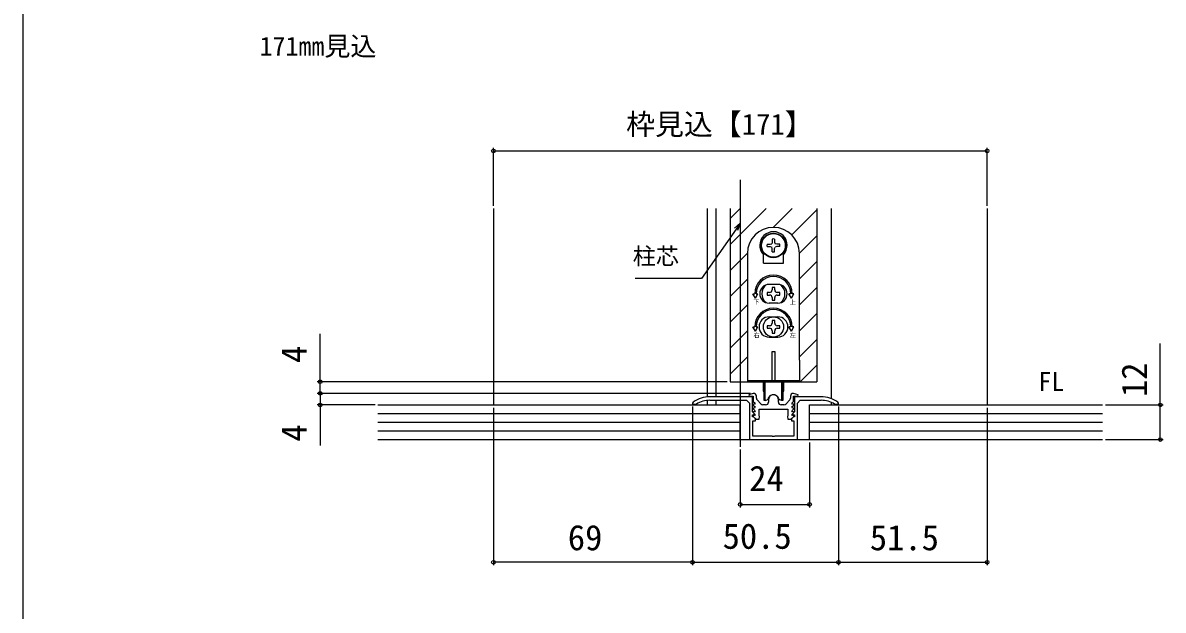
# Model space of a CAD drawing. Units: millimetres, scale not verified. Extents: x -525 to 525, y -783 to 779.
# Drawn here: x -525 to -130, y -49.8 to 153.7 of the extents above; entities that cross this region are included whole.
import ezdxf
from ezdxf.enums import TextEntityAlignment as Align

# ---------------------------------------------------------------- set-up
doc = ezdxf.new("R2010")
doc.units = ezdxf.units.MM
doc.header["$LTSCALE"] = 4
for name, color, linetype in [('0-1_USER1', 3, 'Continuous'), ('0-2_YKK_11', 7, 'Continuous'), ('0-3_YKK_12', 2, 'Continuous'), ('0-4_YKK_13', 4, 'Continuous'), ('0-5_YKK_D', 6, 'Continuous'), ('0-6_YKK_ZWAK', 7, 'Continuous'), ('0-7_YSS_K', 3, 'Continuous')]:
    doc.layers.add(name, color=color, linetype=linetype)
doc.styles.add('ＭＳ ゴシック', font='')
doc.styles.get('ＭＳ ゴシック').set_extended_font_data('MS Gothic')

msp = doc.modelspace()

# ---------------------------------------------------------------- linework, layer by layer
at = {"layer": '0-2_YKK_11'}
for p, q in [((-270.894, 23.697), (-270.894, 24.314)), ((-259.094, 24.314), (-259.094, 23.697)), ((-269.392, 21.645), (-270.637, 23.028)), ((-267.694, 21.314), (-268.648, 21.314)), ((-266.694, 23.114), (-266.694, 22.314)), ((-263.294, 22.314), (-263.294, 23.114)), ((-261.339, 21.314), (-262.294, 21.314)), ((-259.35, 23.028), (-260.596, 21.645))]:
    msp.add_line(p, q, dxfattribs=at)
for points in [[(-248.494, 24.114), (-257.694, 24.114), (-257.694, 18.914), (-258.328, 18.279), (-258.176, 17.914), (-257.694, 17.914), (-257.694, 17.214), (-258.094, 17.214), (-258.794, 16.514), (-258.794, 15.814), (-257.894, 15.814), (-257.894, 10.514), (-264.535, 10.514), (-264.719, 10.394), (-265.269, 10.394), (-265.452, 10.514), (-272.094, 10.514), (-272.094, 15.814), (-271.194, 15.814), (-271.194, 16.514), (-271.894, 17.214), (-272.294, 17.214), (-272.294, 17.914), (-271.811, 17.914), (-271.659, 18.279), (-272.294, 18.914), (-272.294, 24.114), (-286.994, 24.114)], [(-271.894, 25.314), (-271.994, 25.314), (-273.526, 24.822), (-273.447, 24.314), (-271.994, 24.314), (-271.994, 22.513), (-271.382, 21.902), (-271.543, 21.514), (-271.906, 21.514), (-272.019, 21.239), (-271.382, 20.602), (-271.543, 20.214), (-271.906, 20.214), (-272.019, 19.939), (-271.382, 19.302), (-271.543, 18.914), (-271.906, 18.914), (-272.019, 18.639), (-271.382, 18.002), (-271.543, 17.614), (-271.906, 17.614), (-272.019, 17.339), (-270.994, 16.314), (-269.994, 16.314), (-269.806, 17.277), (-269.994, 17.555), (-269.994, 19.814)], [(-269.994, 19.814), (-259.994, 19.814), (-259.994, 17.555), (-260.181, 17.277), (-259.994, 16.314), (-258.994, 16.314), (-257.968, 17.339), (-258.082, 17.614), (-258.444, 17.614), (-258.605, 18.002), (-257.968, 18.639), (-258.082, 18.914), (-258.444, 18.914), (-258.605, 19.302), (-257.968, 19.939), (-258.082, 20.214), (-258.444, 20.214), (-258.605, 20.602), (-257.968, 21.239), (-258.082, 21.514), (-258.444, 21.514), (-258.605, 21.902), (-257.994, 22.513), (-257.994, 24.314), (-256.541, 24.314), (-256.461, 24.822), (-257.994, 25.314), (-258.094, 25.314)], [(-292.783, 22.267), (-292.994, 21.86), (-292.994, 21.514), (-291.843, 21.514), (-291.684, 21.56)], [(-286.994, 22.914), (-274.294, 22.914), (-273.294, 21.914), (-273.294, 9.314)], [(-273.294, 9.314), (-256.694, 9.314), (-256.694, 21.914), (-255.694, 22.914), (-248.494, 22.914)], [(-243.804, 21.56), (-243.644, 21.514), (-242.494, 21.514), (-242.494, 21.86), (-242.704, 22.267)]]:
    msp.add_lwpolyline(points, dxfattribs=at)
for centre, radius, start, end in [((-286.994, 14.114), 10, 90, 125.37654), ((-271.894, 24.314), 1, 0.00001, 89.99999), ((-264.994, 23.114), 1.7, 359.99999, 180.00001), ((-258.094, 24.314), 1, 90.00001, 179.99999), ((-248.494, 14.114), 10, 54.62346, 90), ((-286.994, 14.114), 8.8, 89.99999, 122.20423), ((-269.894, 23.697), 1, 180.00001, 221.98721), ((-268.648, 22.314), 1, 221.98723, 270.00001), ((-267.694, 22.314), 1, 270.00001, 359.99999), ((-262.294, 22.314), 1, 180.00001, 269.99999), ((-261.339, 22.314), 1, 269.99999, 318.01277), ((-260.094, 23.697), 1, 318.01279, 359.99999), ((-248.494, 14.114), 8.8, 57.79577, 90.00001)]:
    msp.add_arc(centre, radius, start, end, dxfattribs=at)
at = {"layer": '0-3_YKK_12'}
for p, q in [((-276.494, 99.314), (-276.494, 6.814)), ((-361.994, 89.314), (-361.994, 21.314)), ((-287.994, 89.314), (-287.994, 24.064)), ((-284.994, 89.314), (-284.994, 24.114)), ((-279.994, 89.314), (-279.994, 29.314)), ((-279.994, 85.846), (-276.526, 89.314)), ((-279.994, 76.865), (-267.545, 89.314)), ((-265.065, 82.813), (-258.565, 89.314)), ((-258.675, 80.223), (-249.994, 88.905)), ((-249.994, 89.314), (-249.994, 29.314)), ((-244.994, 89.314), (-244.994, 23.481)), ((-190.994, 89.314), (-190.994, 21.314)), ((-255.994, 73.924), (-249.994, 79.925)), ((-279.994, 67.885), (-273.993, 73.885)), ((-255.994, 64.944), (-249.994, 70.944)), ((-279.994, 58.905), (-273.994, 64.905)), ((-255.994, 55.964), (-249.994, 61.964)), ((-279.994, 49.925), (-273.994, 55.925)), ((-255.994, 46.984), (-249.994, 52.984)), ((-279.994, 40.944), (-273.994, 46.944)), ((-255.994, 38.004), (-249.994, 44.004)), ((-279.994, 31.964), (-273.994, 37.964)), ((-255.703, 29.314), (-249.994, 35.023)), ((-279.994, 29.314), (-249.994, 29.314)), ((-287.994, 22.857), (-287.994, 21.314)), ((-284.994, 22.914), (-284.994, 21.314)), ((-244.994, 22.188), (-244.994, 21.314))]:
    msp.add_line(p, q, dxfattribs=at)
at = {"layer": '0-4_YKK_13'}
for p, q in [((-265.413, 77.688), (-265.562, 77.132)), ((-265.394, 78.778), (-265.413, 77.688)), ((-264.594, 78.778), (-264.575, 77.688)), ((-264.575, 77.688), (-264.426, 77.132)), ((-263.869, 76.983), (-264.426, 77.132)), ((-263.869, 76.145), (-264.426, 75.996)), ((-262.779, 76.964), (-263.869, 76.983)), ((-262.779, 76.164), (-263.869, 76.145)), ((-273.994, 73.814), (-273.994, 36.814)), ((-268.494, 70.364), (-268.494, 73.352)), ((-261.494, 70.364), (-261.494, 73.352)), ((-255.994, 36.814), (-255.994, 73.814)), ((-268.494, 70.364), (-261.494, 70.364)), ((-272.11, 59.814), (-271.494, 59.814)), ((-271.244, 58.314), (-272.11, 59.814)), ((-271.244, 58.314), (-270.378, 59.814)), ((-270.994, 59.814), (-270.378, 59.814)), ((-266.314, 60.254), (-267.194, 60.254)), ((-267.194, 60.254), (-267.194, 59.374)), ((-267.194, 59.374), (-266.314, 59.374)), ((-263.494, 63.064), (-266.494, 63.064)), ((-265.434, 62.014), (-265.434, 61.134)), ((-264.554, 62.014), (-265.434, 62.014)), ((-264.554, 61.134), (-264.554, 62.014)), ((-262.794, 60.254), (-263.674, 60.254)), ((-263.674, 59.374), (-262.794, 59.374)), ((-262.794, 59.374), (-262.794, 60.254)), ((-258.994, 59.814), (-259.61, 59.814)), ((-258.744, 58.314), (-259.61, 59.814)), ((-263.494, 56.564), (-266.494, 56.564)), ((-265.434, 58.494), (-265.434, 57.614)), ((-265.434, 57.614), (-264.554, 57.614)), ((-264.554, 57.614), (-264.554, 58.494)), ((-266.494, 51.814), (-263.494, 51.814)), ((-272.11, 48.314), (-271.494, 48.314)), ((-271.244, 46.814), (-272.11, 48.314)), ((-271.244, 46.814), (-270.378, 48.314)), ((-270.994, 48.314), (-270.378, 48.314)), ((-266.314, 48.754), (-267.194, 48.754)), ((-267.194, 48.754), (-267.194, 47.874)), ((-267.194, 47.874), (-266.314, 47.874)), ((-265.434, 50.514), (-265.434, 49.634)), ((-264.554, 50.514), (-265.434, 50.514)), ((-264.554, 49.634), (-264.554, 50.514)), ((-262.794, 48.754), (-263.674, 48.754)), ((-263.674, 47.874), (-262.794, 47.874)), ((-262.794, 47.874), (-262.794, 48.754)), ((-258.744, 46.814), (-259.61, 48.314)), ((-258.994, 48.314), (-259.61, 48.314)), ((-258.744, 46.814), (-257.878, 48.314)), ((-257.878, 48.314), (-258.494, 48.314)), ((-266.494, 44.814), (-263.494, 44.814)), ((-265.434, 46.994), (-265.434, 46.114)), ((-265.434, 46.114), (-264.554, 46.114)), ((-264.554, 46.114), (-264.554, 46.994)), ((-265.494, 39.814), (-264.494, 39.814)), ((-265.494, 29.614), (-265.494, 39.814)), ((-264.494, 39.814), (-264.494, 29.614)), ((-273.994, 36.814), (-273.994, 29.314)), ((-273.994, 29.814), (-255.994, 29.814)), ((-268.494, 26.065), (-268.494, 29.314)), ((-268.244, 22.814), (-268.244, 29.314)), ((-267.844, 22.814), (-267.844, 29.314)), ((-264.494, 29.614), (-265.494, 29.614)), ((-262.144, 22.814), (-262.144, 29.314)), ((-261.494, 29.314), (-261.494, 26.065)), ((-268.246, 25.77), (-268.244, 25.77)), ((-268.244, 25.814), (-268.244, 22.814)), ((-261.744, 22.814), (-261.744, 25.814)), ((-261.744, 25.77), (-261.742, 25.77)), ((-267.844, 22.814), (-268.244, 22.814)), ((-267.844, 22.814), (-267.224, 23.039)), ((-262.144, 22.814), (-262.763, 23.039))]:
    msp.add_line(p, q, dxfattribs=at)
for points in [[(-267.208, 76.964), (-266.118, 76.983), (-265.562, 77.132)], [(-267.208, 76.164), (-266.118, 76.145), (-265.562, 75.996)], [(-265.394, 74.349), (-265.413, 75.439), (-265.562, 75.996)], [(-264.594, 74.349), (-264.575, 75.439), (-264.426, 75.996)], [(-258.744, 58.314), (-257.878, 59.814), (-258.494, 59.814)], [(-255.994, 36.814), (-255.994, 29.314), (-273.994, 29.314)], [(-261.744, 29.314), (-261.744, 22.814), (-262.144, 22.814)]]:
    msp.add_lwpolyline(points, dxfattribs=at)
for centre, radius in [((-264.994, 76.564), 4.25), ((-264.994, 76.564), 4.1), ((-264.994, 48.314), 3.5)]:
    msp.add_circle(centre, radius, dxfattribs=at)
for centre, radius, start, end in [((-264.994, 73.814), 9, 0, 180), ((-264.994, 76.564), 4.75, 317.4631, 222.5369), ((-264.994, 76.564), 2.25, 169.75965, 190.24035), ((-264.994, 76.564), 2.25, 79.75965, 100.24035), ((-264.994, 76.564), 2.25, 349.75965, 10.24035), ((-264.994, 76.564), 2.25, 259.75965, 280.24035), ((-264.994, 59.814), 6.5, 0, 180), ((-264.994, 59.814), 6, 0, 180), ((-266.494, 59.814), 3.25, 90, 270), ((-264.994, 59.814), 4, 129.83844, 230.16156), ((-266.314, 61.134), 0.88, 270, 0), ((-266.314, 58.494), 0.88, 0, 90), ((-263.674, 61.134), 0.88, 180, 270), ((-263.674, 58.494), 0.88, 90, 180), ((-263.494, 59.814), 3.25, 270, 90), ((-264.994, 59.814), 4, 309.83844, 50.16156), ((-264.994, 48.314), 6.5, 0, 180), ((-264.994, 48.314), 6, 0, 180), ((-266.494, 48.314), 3.5, 90, 270), ((-263.494, 48.314), 3.5, 270, 90), ((-266.314, 49.634), 0.88, 270, 0), ((-266.314, 46.994), 0.88, 0, 90), ((-263.674, 49.634), 0.88, 180, 270), ((-263.674, 46.994), 0.88, 90, 180), ((-268.194, 26.065), 0.3, 180, 260), ((-264.994, 22.814), 2, 16.15012, 163.84988), ((-261.794, 26.065), 0.3, 280, 0), ((-267.395, 23.509), 0.5, 290, 343.84988), ((-262.592, 23.509), 0.5, 196.15012, 250)]:
    msp.add_arc(centre, radius, start, end, dxfattribs=at)
at = {"layer": '0-5_YKK_D'}
for p, q in [((-361.994, 90.314), (-361.994, 110.314)), ((-361.994, 109.314), (-190.994, 109.314)), ((-190.994, 90.314), (-190.994, 110.314)), ((-421.994, 29.314), (-421.994, 45.982)), ((-280.994, 29.314), (-422.994, 29.314)), ((-421.994, 25.314), (-421.994, 29.314)), ((-272.894, 25.314), (-422.994, 25.314)), ((-272.894, 25.314), (-422.994, 25.314)), ((-421.994, 25.314), (-421.994, 22.764)), ((-402.994, 21.314), (-422.994, 21.314)), ((-361.994, 20.314), (-361.994, -34.186)), ((-292.994, 20.714), (-292.994, -34.186)), ((-292.994, 20.714), (-292.994, -34.186)), ((-242.494, 20.714), (-242.494, -34.186)), ((-242.494, 20.714), (-242.494, -34.186)), ((-190.994, 20.314), (-190.994, -34.186)), ((-149.994, 21.314), (-129.994, 21.314)), ((-252.494, 8.314), (-252.494, -14.186)), ((-149.994, 9.314), (-129.994, 9.314)), ((-276.494, 5.814), (-276.494, -14.186)), ((-276.494, -13.186), (-252.494, -13.186)), ((-292.994, -33.186), (-361.994, -33.186)), ((-292.994, -33.186), (-242.494, -33.186)), ((-242.494, -33.186), (-190.994, -33.186))]:
    msp.add_line(p, q, dxfattribs=at)
for points in [[(-276.494, 84.241), (-277.956, 82.152), (-289.89, 65.109), (-312.94, 65.109)], [(-278.516, 82.544), (-276.494, 84.241), (-277.397, 81.761)], [(-130.994, 9.314), (-130.994, 21.314), (-130.994, 42.591)], [(-421.994, 25.314), (-421.994, 21.314), (-421.994, 7.195)]]:
    msp.add_lwpolyline(points, dxfattribs=at)
for centre in [(-361.994, 109.314), (-190.994, 109.314), (-421.994, 29.314), (-421.994, 25.314), (-421.994, 25.314), (-421.994, 21.314), (-130.994, 21.314), (-130.994, 9.314), (-276.494, -13.186), (-252.494, -13.186), (-361.994, -33.186), (-292.994, -33.186), (-292.994, -33.186), (-242.494, -33.186), (-242.494, -33.186), (-190.994, -33.186)]:
    msp.add_circle(centre, 0.637, dxfattribs=at)
at = {"layer": '0-6_YKK_ZWAK'}
msp.add_line((-525, 746.6), (-525, -783.4), dxfattribs=at)
at = {"layer": '0-7_YSS_K'}
for p, q in [((-401.994, 21.314), (-276.494, 21.314)), ((-276.494, 9.314), (-276.494, 21.314)), ((-252.494, 21.314), (-150.994, 21.314)), ((-252.494, 9.314), (-252.494, 21.314)), ((-401.994, 18.314), (-276.494, 18.314)), ((-252.494, 18.314), (-150.994, 18.314)), ((-401.994, 15.314), (-276.494, 15.314)), ((-401.994, 12.314), (-276.494, 12.314)), ((-252.494, 15.314), (-150.994, 15.314)), ((-252.494, 12.314), (-150.994, 12.314)), ((-401.994, 9.314), (-150.994, 9.314))]:
    msp.add_line(p, q, dxfattribs=at)

# ---------------------------------------------------------------- texts
at = {"layer": '0-1_USER1', "style": 'ＭＳ ゴシック'}
for s, p in [('171㎜見込', (-442.994, 140.314)), ('FL', (-173.199, 24.155))]:
    msp.add_text(s, height=6.598, dxfattribs=at).set_placement(p, align=Align.BOTTOM_LEFT)
at = {"layer": '0-4_YKK_13', "style": 'ＭＳ ゴシック'}
for s, p in [('下', (-272.023, 55.77)), ('上', (-259.349, 55.601)), ('右', (-271.914, 44.246)), ('左', (-259.373, 44.209))]:
    msp.add_text(s, height=1.558, dxfattribs=at).set_placement(p, align=Align.BOTTOM_LEFT)
at = {"layer": '0-5_YKK_D', "style": 'ＭＳ ゴシック'}
for s, height, p in [('枠見込【171】', 7.331, (-316.011, 112.677)), ('柱芯', 5.865, (-313.725, 68.161)), ('24', 8.798, (-273.391, -11.186)), ('69', 8.798, (-336.221, -31.686)), ('50.5', 8.798, (-282.607, -31.186)), ('51.5', 8.798, (-231.607, -31.686))]:
    msp.add_text(s, height=height, dxfattribs=at).set_placement(p, align=Align.BOTTOM_LEFT)
for s, p in [('4', (-423.994, 35.8)), ('12', (-132.994, 24.023)), ('4', (-423.994, 8.582))]:
    msp.add_text(s, height=8.798, rotation=90, dxfattribs=at).set_placement(p, align=Align.BOTTOM_LEFT)

doc.saveas('drawing.dxf')
